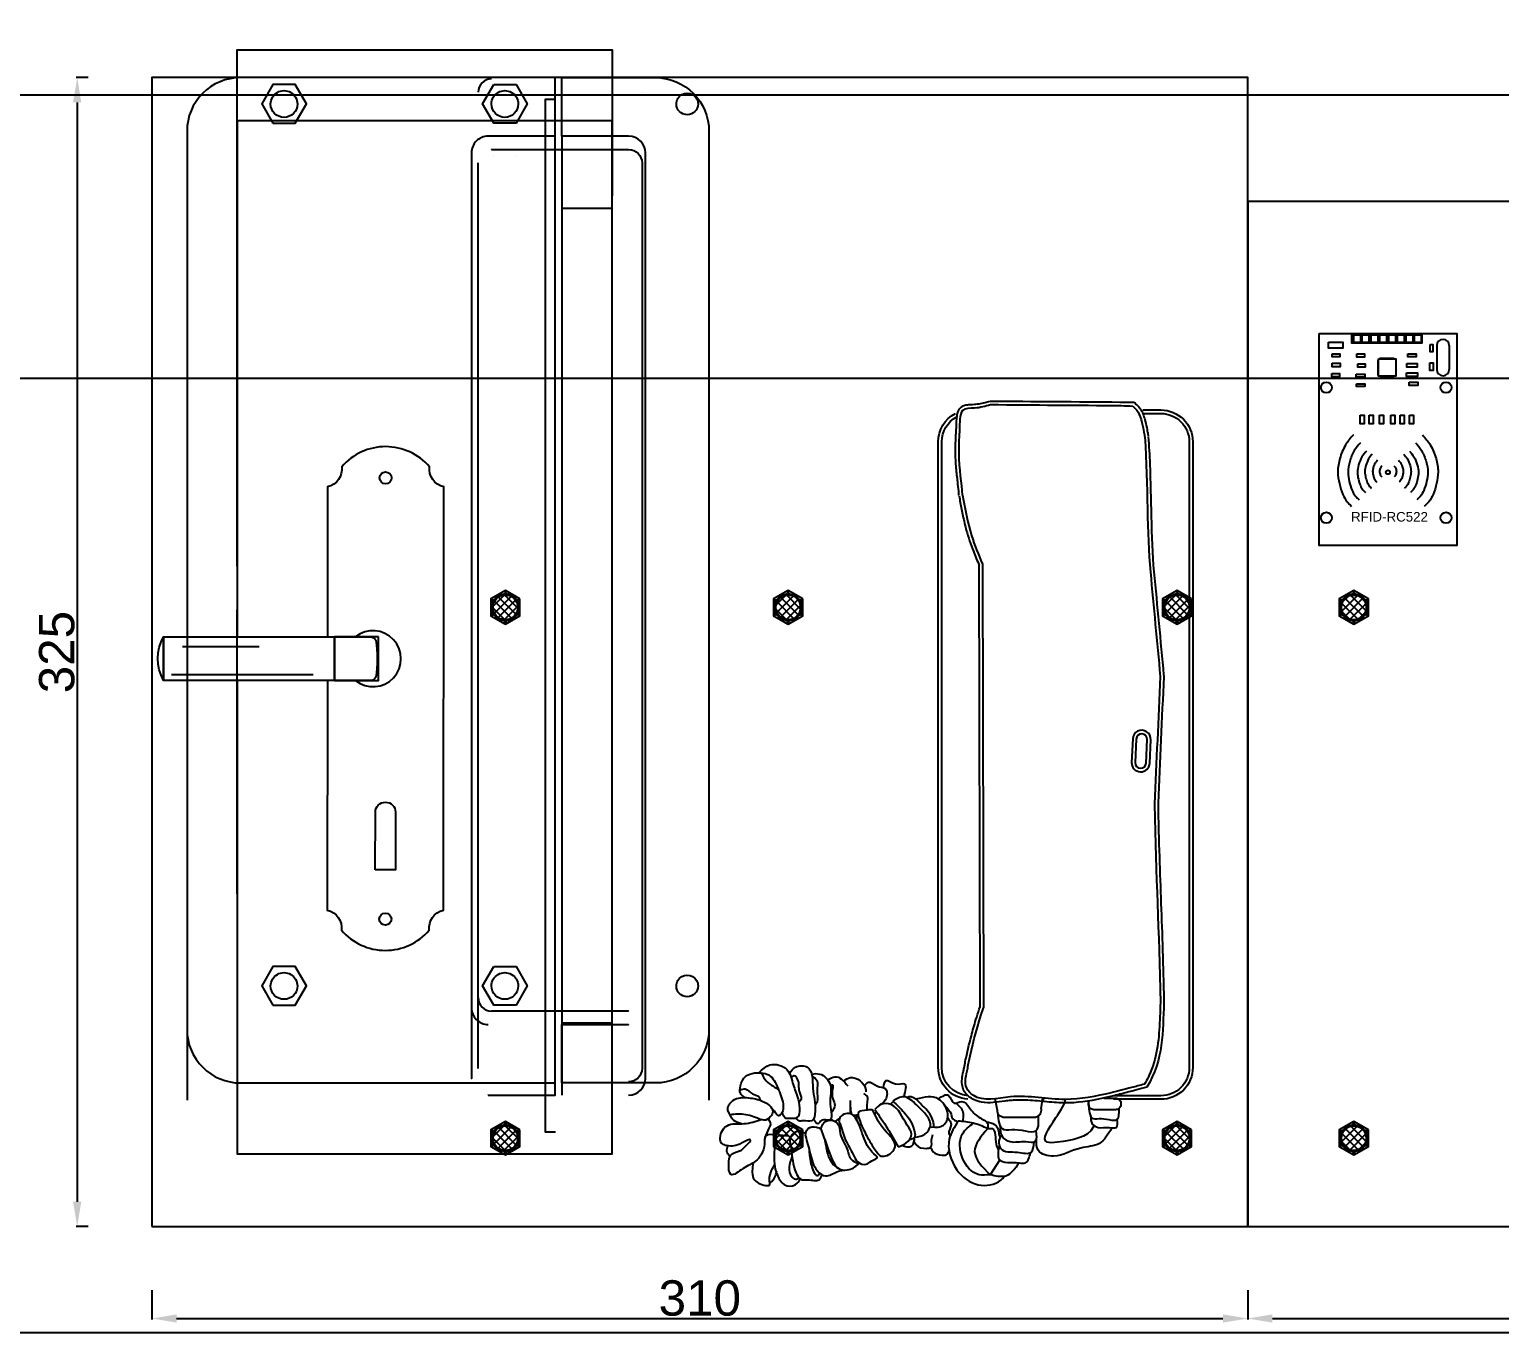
# Model space of a CAD drawing. Header units: millimetres. Extents: x 1729 to 7209, y 940 to 3564.
# Drawn here: x 2176 to 2591.9, y 2062.9 to 2431.6 of the extents above; entities that cross this region are included whole.
import ezdxf

# ---------------------------------------------------------------- set-up
doc = ezdxf.new("R2010")
doc.units = ezdxf.units.MM
for name, color, linetype in [('3', 3, 'Continuous'), ('7', 7, 'Continuous'), ('MAIN-1', 7, 'Continuous'), ('MAIN-2', 7, 'Continuous'), ('Parafuso', 5, 'Continuous')]:
    doc.layers.add(name, color=color, linetype=linetype)
doc.layers.add('Traço-fino', color=7, linetype='Continuous', transparency=0.7)
doc.styles.get("Standard").update_dxf_attribs({"font": 'arial.ttf'})
doc.dimstyles.new('ISO-25', dxfattribs={"dimtxt": 10, "dimasz": 7, "dimexe": 0.25, "dimexo": 18, "dimtad": 1, "dimtxsty": 'Standard', "dimcen": 2.5, "dimclrd": 1, "dimadec": 0, "dimazin": 0, "dimtfac": 1, "dimtmove": 0, "dimatfit": 3, "dimfxl": 0, "dimarcsym": 0})

# ---------------------------------------------------------------- blocks, each defined once
blk = doc.blocks.new('*U9')
at = {"layer": 'Parafuso'}
h = blk.add_hatch(dxfattribs=at)
h.set_pattern_fill('ANSI37', color=256, scale=0.522152)
h.set_pattern_definition([(45, (-39290.916, 24164.886), (-1.17226415, 1.17226415), []), (135, (-39290.916, 24164.886), (-1.17226415, -1.17226415), [])])
h.paths.add_polyline_path([(-3.77, 0, 1), (3.77, 0, 1)])
at = {"layer": 'Parafuso', "linetype": 'ByBlock', "ltscale": 0.002}
for p, q in [((0, 4.76), (0, 4.24)), ((-4.12, 2.38), (-3.67, 2.12)), ((4.12, 2.38), (3.67, 2.12)), ((-4.12, -2.38), (-3.67, -2.12)), ((3.67, -2.12), (4.12, -2.38)), ((4.06, -2.34), (3.67, -2.12)), ((0, -4.76), (0, -4.24))]:
    blk.add_line(p, q, dxfattribs=at)
at = {"layer": 'Parafuso'}
blk.add_lwpolyline([(4.12, 2.38), (0, 4.76), (-4.12, 2.38), (-4.12, -2.38), (0, -4.76), (4.12, -2.38)], close=True, dxfattribs=at)
at = {"layer": 'Parafuso', "linetype": 'ByBlock', "ltscale": 0.002}
blk.add_circle((0, 0), 3.77, dxfattribs=at)
for centre, start, end in [((-1.04, 4.85), 289.7455, 329.5986), ((1.04, 4.85), 210.4014, 250.2545), ((-3.68, 3.33), 270.4014, 310.2545), ((-4.72, 1.52), 349.7455, 29.5986), ((3.68, 3.33), 229.7455, 269.5986), ((4.72, 1.52), 150.4014, 190.2545), ((-4.72, -1.52), 330.4014, 10.2545), ((-3.68, -3.33), 49.7455, 89.5986), ((-1.04, -4.85), 30.4014, 70.2545), ((1.04, -4.85), 109.7455, 149.5986), ((3.68, -3.33), 90.4014, 130.2545), ((4.72, -1.52), 169.7455, 209.5986)]:
    blk.add_arc(centre, 1.21, start, end, dxfattribs=at)
blk = doc.blocks.new('RFID')
for p, q in [((3299.98, 1952.66), (3299.98, 1949.87)), ((3302.42, 1952.66), (3302.42, 1949.87)), ((3304.96, 1952.66), (3304.96, 1949.87)), ((3307.56, 1952.66), (3307.56, 1949.87)), ((3310.04, 1952.66), (3310.04, 1949.87)), ((3312.37, 1952.66), (3312.37, 1949.87)), ((3314.75, 1952.66), (3314.75, 1949.87)), ((3321.35, 1949.19), (3321.35, 1942.43)), ((3324.9, 1949.19), (3324.9, 1942.43)), ((3304.51, 1944.77), (3304.86, 1944.77)), ((3304.51, 1944.52), (3304.86, 1944.52)), ((3304.51, 1944.25), (3304.86, 1944.25)), ((3304.51, 1944), (3304.86, 1944)), ((3304.51, 1943.76), (3304.86, 1943.76)), ((3304.51, 1943.51), (3304.86, 1943.51)), ((3304.51, 1943.3), (3304.86, 1943.3)), ((3304.51, 1943.05), (3304.86, 1943.05)), ((3304.51, 1942.82), (3304.86, 1942.82)), ((3304.51, 1942.57), (3304.86, 1942.57)), ((3304.51, 1942.36), (3304.86, 1942.36)), ((3305.47, 1945.44), (3305.47, 1945.79)), ((3305.72, 1945.44), (3305.72, 1945.79)), ((3305.98, 1945.44), (3305.98, 1945.79)), ((3306.23, 1945.44), (3306.23, 1945.79)), ((3306.48, 1945.44), (3306.48, 1945.79)), ((3306.73, 1945.44), (3306.73, 1945.79)), ((3306.94, 1945.44), (3306.94, 1945.79)), ((3307.18, 1945.44), (3307.18, 1945.79)), ((3307.42, 1945.44), (3307.42, 1945.79)), ((3307.67, 1945.44), (3307.67, 1945.79)), ((3307.87, 1945.44), (3307.87, 1945.79)), ((3308.12, 1945.44), (3308.12, 1945.79)), ((3308.34, 1945.44), (3308.34, 1945.79)), ((3308.59, 1945.44), (3308.59, 1945.79)), ((3308.85, 1945.44), (3308.85, 1945.79)), ((3309.1, 1945.44), (3309.1, 1945.79)), ((3309.74, 1944.72), (3310.09, 1944.72)), ((3309.74, 1944.47), (3310.09, 1944.47)), ((3309.74, 1944.2), (3310.09, 1944.2)), ((3309.74, 1943.95), (3310.09, 1943.95)), ((3309.74, 1943.71), (3310.09, 1943.71)), ((3309.74, 1943.46), (3310.09, 1943.46)), ((3309.74, 1943.25), (3310.09, 1943.25)), ((3309.74, 1943), (3310.09, 1943)), ((3309.74, 1942.77), (3310.09, 1942.77)), ((3309.74, 1942.52), (3310.09, 1942.52)), ((3309.74, 1942.31), (3310.09, 1942.31)), ((3304.51, 1942.11), (3304.86, 1942.11)), ((3304.51, 1941.9), (3304.86, 1941.9)), ((3304.51, 1941.65), (3304.86, 1941.65)), ((3304.51, 1941.39), (3304.86, 1941.39)), ((3304.51, 1941.14), (3304.86, 1941.14)), ((3305.49, 1940.21), (3305.49, 1940.55)), ((3305.73, 1940.21), (3305.73, 1940.55)), ((3306, 1940.21), (3306, 1940.55)), ((3306.25, 1940.21), (3306.25, 1940.55)), ((3306.5, 1940.21), (3306.5, 1940.55)), ((3306.74, 1940.21), (3306.74, 1940.55)), ((3306.95, 1940.21), (3306.95, 1940.55)), ((3307.2, 1940.21), (3307.2, 1940.55)), ((3307.43, 1940.21), (3307.43, 1940.55)), ((3307.68, 1940.21), (3307.68, 1940.55)), ((3307.89, 1940.21), (3307.89, 1940.55)), ((3308.14, 1940.21), (3308.14, 1940.55)), ((3308.36, 1940.21), (3308.36, 1940.55)), ((3308.61, 1940.21), (3308.61, 1940.55)), ((3308.86, 1940.21), (3308.86, 1940.55)), ((3309.11, 1940.21), (3309.11, 1940.55)), ((3309.74, 1942.06), (3310.09, 1942.06)), ((3309.74, 1941.84), (3310.09, 1941.84)), ((3309.74, 1941.59), (3310.09, 1941.59)), ((3309.74, 1941.34), (3310.09, 1941.34)), ((3309.74, 1941.09), (3310.09, 1941.09))]:
    blk.add_line(p, q)
for points in [[(3288.06, 1952.66), (3327.06, 1952.66), (3327.06, 1892.66), (3288.06, 1892.66)], [(3297.32, 1952.66), (3317.15, 1952.66), (3317.15, 1949.87), (3297.32, 1949.87)], [(3297.86, 1952.27), (3299.76, 1952.27), (3299.76, 1950.06), (3297.86, 1950.06)], [(3300.2, 1952.27), (3302.1, 1952.27), (3302.1, 1950.06), (3300.2, 1950.06)], [(3302.76, 1952.27), (3304.66, 1952.27), (3304.66, 1950.06), (3302.76, 1950.06)], [(3305.26, 1952.27), (3307.16, 1952.27), (3307.16, 1950.06), (3305.26, 1950.06)], [(3307.78, 1952.27), (3309.68, 1952.27), (3309.68, 1950.06), (3307.78, 1950.06)], [(3310.23, 1952.27), (3312.13, 1952.27), (3312.13, 1950.06), (3310.23, 1950.06)], [(3312.66, 1952.27), (3314.56, 1952.27), (3314.56, 1950.06), (3312.66, 1950.06)], [(3315.05, 1952.27), (3316.95, 1952.27), (3316.95, 1950.06), (3315.05, 1950.06)], [(3290.75, 1950.19), (3294.78, 1950.19), (3294.78, 1948.51), (3290.75, 1948.51)], [(3291.77, 1946.89), (3293.9, 1946.89), (3293.9, 1946.01), (3291.77, 1946.01)], [(3298.72, 1946.89), (3300.92, 1946.89), (3300.92, 1945.94), (3298.72, 1945.94)], [(3313.13, 1946.82), (3315.56, 1946.82), (3315.56, 1946.01), (3313.13, 1946.01)], [(3319.49, 1949.49), (3320.19, 1949.49), (3320.19, 1947.44), (3319.49, 1947.44)], [(3291.77, 1944.18), (3294.04, 1944.18), (3294.04, 1943.2), (3291.77, 1943.2)], [(3298.99, 1944.08), (3301.09, 1944.08), (3301.09, 1943.06), (3298.99, 1943.06)], [(3304.86, 1945.44), (3309.74, 1945.44), (3309.74, 1940.55), (3304.86, 1940.55)], [(3312.88, 1944.12), (3315.78, 1944.12), (3315.78, 1943.09), (3312.88, 1943.09)], [(3319.42, 1944.35), (3320.34, 1944.35), (3320.34, 1942.14), (3319.42, 1942.14)], [(3291.66, 1941.3), (3293.87, 1941.3), (3293.87, 1940.39), (3291.66, 1940.39)], [(3298.51, 1941.1), (3301.02, 1941.1), (3301.02, 1940.29), (3298.51, 1940.29)], [(3298.68, 1938.42), (3300.95, 1938.42), (3300.95, 1937.61), (3298.68, 1937.61)], [(3312.77, 1941.45), (3315.88, 1941.45), (3315.88, 1940.47), (3312.77, 1940.47)], [(3313.54, 1938.81), (3315.99, 1938.81), (3315.99, 1937.89), (3313.54, 1937.89)], [(3299.69, 1929.51), (3300.83, 1929.51), (3300.83, 1927.06), (3299.69, 1927.06)], [(3302.25, 1929.51), (3303.39, 1929.51), (3303.39, 1927.06), (3302.25, 1927.06)], [(3305.11, 1929.51), (3306.25, 1929.51), (3306.25, 1927.06), (3305.11, 1927.06)], [(3308.33, 1929.51), (3309.47, 1929.51), (3309.47, 1927.06), (3308.33, 1927.06)], [(3311.02, 1929.51), (3312.16, 1929.51), (3312.16, 1927.06), (3311.02, 1927.06)], [(3313.67, 1929.51), (3314.81, 1929.51), (3314.81, 1927.06), (3313.67, 1927.06)]]:
    blk.add_lwpolyline(points, close=True)
for centre, radius in [((3290.12, 1937.34), 1.55), ((3323.97, 1937.34), 1.55), ((3307.54, 1913.37), 0.575), ((3290.12, 1900.48), 1.55), ((3323.97, 1900.48), 1.55)]:
    blk.add_circle(centre, radius)
for centre, start, end in [((3323.12, 1949.19), 0, 180), ((3323.12, 1942.43), 180, 0)]:
    blk.add_arc(centre, 1.77, start, end)
for points in [[(3297.75, 1923.94), (3295.56, 1921.13), (3293.94, 1917.24), (3293.35, 1913.46), (3293.79, 1910.21), (3294.79, 1907.06), (3295.98, 1905.01), (3297.27, 1903.72)], [(3299.77, 1921.72), (3298.02, 1919.48), (3296.73, 1916.37), (3296.26, 1913.35), (3296.61, 1910.75), (3297.41, 1908.24), (3298.36, 1906.6), (3299.39, 1905.57)], [(3315.3, 1921.72), (3317.05, 1919.48), (3318.34, 1916.37), (3318.82, 1913.35), (3318.47, 1910.75), (3317.67, 1908.24), (3316.71, 1906.6), (3315.69, 1905.57)], [(3317.32, 1923.94), (3319.52, 1921.13), (3321.13, 1917.24), (3321.72, 1913.46), (3321.29, 1910.21), (3320.29, 1907.06), (3319.09, 1905.01), (3317.81, 1903.72)], [(3301.45, 1919.33), (3300.18, 1917.71), (3299.25, 1915.46), (3298.91, 1913.28), (3299.16, 1911.4), (3299.74, 1909.58), (3300.43, 1908.4), (3301.17, 1907.66)], [(3303.1, 1918.48), (3302.06, 1917.14), (3301.29, 1915.29), (3301.01, 1913.48), (3301.22, 1911.94), (3301.69, 1910.44), (3302.26, 1909.46), (3302.87, 1908.85)], [(3311.97, 1918.48), (3313.02, 1917.14), (3313.79, 1915.29), (3314.07, 1913.48), (3313.86, 1911.94), (3313.38, 1910.44), (3312.82, 1909.46), (3312.2, 1908.85)], [(3313.63, 1919.33), (3314.9, 1917.71), (3315.83, 1915.46), (3316.17, 1913.28), (3315.92, 1911.4), (3315.34, 1909.58), (3314.65, 1908.4), (3313.91, 1907.66)], [(3304.54, 1916.74), (3303.88, 1915.89), (3303.39, 1914.71), (3303.21, 1913.56), (3303.34, 1912.57), (3303.65, 1911.62), (3304.01, 1910.99), (3304.4, 1910.6)], [(3305.84, 1915.2), (3305.5, 1914.76), (3305.25, 1914.16), (3305.16, 1913.57), (3305.23, 1913.07), (3305.38, 1912.58), (3305.57, 1912.26), (3305.77, 1912.06)], [(3309.23, 1915.2), (3309.57, 1914.76), (3309.83, 1914.16), (3309.92, 1913.57), (3309.85, 1913.07), (3309.69, 1912.58), (3309.51, 1912.26), (3309.31, 1912.06)], [(3310.53, 1916.74), (3311.2, 1915.89), (3311.69, 1914.71), (3311.87, 1913.56), (3311.73, 1912.57), (3311.43, 1911.62), (3311.07, 1910.99), (3310.68, 1910.6)]]:
    blk.add_spline(points, degree=3)
at = {"insert": (3297.1, 1902.11), "char_height": 2.693, "attachment_point": 1}
blk.add_mtext_dynamic_manual_height_columns('RFID-RC522', width=25.1742, gutter_width=243.96, heights=[0], dxfattribs=at)
blk = doc.blocks.new('telefone_interfone')
for p, q in [((3217.67, 2584.9), (3217.96, 2459.49)), ((3218.67, 2584.9), (3218.96, 2459.32)), ((3222.89, 2430.33), (3222.27, 2433.62)), ((3235.28, 2430.82), (3235.8, 2433.86))]:
    blk.add_line(p, q)
for points in [[(3214.54, 2433.49, -0.393874), (3206.17, 2442.47), (3206.17, 2619.47, -0.279459), (3211.01, 2627.45, -0.279459)], [(3214.61, 2434.49, -0.393874), (3207.17, 2442.47), (3207.17, 2619.47, -0.279459), (3211.47, 2626.56, -0.279459)], [(3264.04, 2628.47), (3269.17, 2628.47, -0.414214), (3278.17, 2619.47), (3278.17, 2442.47, -0.414214), (3269.17, 2433.47), (3255.77, 2433.47)], [(3264.04, 2627.47), (3269.17, 2627.47, -0.414214), (3277.17, 2619.47), (3277.17, 2442.47, -0.414214), (3269.17, 2434.47), (3255.77, 2434.47)], [(3253.06, 2433.84), (3256.35, 2433.84, -0.414214), (3257.83, 2432.36), (3257.83, 2432, -0.414214), (3256.35, 2430.53), (3250.17, 2430.53, -0.414214), (3248.7, 2432), (3248.7, 2432.36, -0.117715), (3248.86, 2433.03, -0.117715)], [(3235.28, 2430.82), (3235.28, 2430.33, -0.414214), (3233.28, 2428.33), (3224.89, 2428.33, -0.414214), (3222.89, 2430.33)]]:
    blk.add_lwpolyline(points, format="xyb")
for points in [[(3261.18, 2535.42), (3260.88, 2528.79, 1), (3266, 2528.56), (3266.3, 2535.19, 1)], [(3262.18, 2535.37), (3261.88, 2528.75, 1), (3265, 2528.61), (3265.3, 2535.23, 1)]]:
    blk.add_lwpolyline(points, format="xyb", close=True)
blk.add_lwpolyline([(3223.58, 2416.32), (3220.82, 2412.15)])
for points, knots in [([(3211.28, 2623), (3211.29, 2623.3), (3211.3, 2623.6), (3211.32, 2624.53), (3211.35, 2625.17), (3211.43, 2626.2), (3211.47, 2626.55), (3211.58, 2627.29), (3211.66, 2627.67), (3211.9, 2628.31), (3212.03, 2628.58), (3212.31, 2628.96), (3212.42, 2629.09), (3212.67, 2629.31), (3212.8, 2629.41), (3213.27, 2629.69), (3213.62, 2629.81), (3214.3, 2629.96), (3214.63, 2630), (3215.29, 2630.05), (3215.61, 2630.06), (3216.24, 2630.08), (3216.55, 2630.1), (3217.15, 2630.16), (3217.44, 2630.2), (3218.3, 2630.34), (3218.85, 2630.47), (3219.82, 2630.73), (3220.23, 2630.84), (3220.93, 2631)], [90.675449, 90.675449, 90.675449, 90.675449, 91.615097, 91.615097, 93.494393, 93.494393, 94.403592, 94.403592, 95.312792, 95.312792, 95.968409, 95.968409, 96.306973, 96.306973, 96.645537, 96.645537, 97.472442, 97.472442, 98.299348, 98.299348, 99.126253, 99.126253, 100.041158, 100.041158, 100.956063, 100.956063, 102.785873, 102.785873, 104.142442, 104.142442, 104.142442, 104.142442]), ([(3212.28, 2622.97), (3212.3, 2623.9), (3212.35, 2625.68), (3212.78, 2629.17), (3217.08, 2628.9), (3219.51, 2629.6), (3220.92, 2630)], [90.675449, 90.675449, 90.675449, 90.675449, 93.575854, 96.233465, 99.562209, 104.142442, 104.142442, 104.142442, 104.142442]), ([(3220.93, 2631), (3233.13, 2630.91), (3245.33, 2630.82), (3257.64, 2630.73), (3257.75, 2630.73), (3261.5, 2630.7)], [104.1424416, 104.1424416, 104.1424416, 104.1424416, 105.1324416, 105.1324416, 105.1415607, 105.1415607, 105.1415607, 105.1415607]), ([(3261.23, 2629.57), (3261.76, 2629.1), (3263.41, 2627.61), (3264.59, 2620.84), (3264.59, 2620.84), (3264.59, 2620.84)], [106.142442, 106.142442, 106.142442, 106.142442, 108.19856, 112.572666, 116.813721, 116.813721, 116.813721, 116.813721]), ([(3261.5, 2630.7), (3262.05, 2630.18), (3262.21, 2630.04), (3262.61, 2629.66), (3262.86, 2629.4), (3263.25, 2628.91), (3263.4, 2628.69), (3263.82, 2628), (3264.04, 2627.5), (3264.42, 2626.44), (3264.59, 2625.89), (3264.95, 2624.47), (3265.12, 2623.61), (3265.29, 2622.65), (3265.34, 2622.41), (3265.41, 2621.99), (3265.44, 2621.82), (3265.51, 2621.4), (3265.54, 2621.24), (3265.58, 2621.02), (3265.58, 2621.02), (3265.58, 2621.02)], [106.142442, 106.142442, 106.142442, 106.142442, 106.730833, 106.730833, 107.584718, 107.584718, 108.147421, 108.147421, 109.214807, 109.214807, 110.282193, 110.282193, 112.018343, 112.018343, 112.739128, 112.739128, 113.459914, 113.459914, 114.901486, 114.901486, 116.813721, 116.813721, 116.813721, 116.813721]), ([(3212.05, 2604.29), (3212.03, 2604.7), (3212, 2605.12), (3211.88, 2606.39), (3211.78, 2607.25), (3211.54, 2609.35), (3211.4, 2610.63), (3211.21, 2612.77), (3211.16, 2613.56), (3211.09, 2615.08), (3211.07, 2615.81), (3211.05, 2618.21), (3211.11, 2620), (3211.21, 2622.06), (3211.25, 2622.59), (3211.28, 2623.05)], [75.184518, 75.184518, 75.184518, 75.184518, 76.463828, 76.463828, 79.022448, 79.022448, 82.434653, 82.434653, 84.312575, 84.312575, 85.877822, 85.877822, 89.322434, 89.322434, 90.675449, 90.675449, 90.675449, 90.675449]), ([(3213.05, 2604.35), (3212.83, 2607.89), (3211.78, 2613.13), (3212.16, 2621.36), (3212.28, 2622.97)], [75.184518, 75.184518, 75.184518, 75.184518, 85.836897, 90.675449, 90.675449, 90.675449, 90.675449]), ([(3265.59, 2620.92), (3265.78, 2618.27), (3265.92, 2615.68), (3266.23, 2608.03), (3266.3, 2603.12), (3266.53, 2592.87), (3266.69, 2587.61), (3267.18, 2582.71)], [116.813721, 116.813721, 116.813721, 116.813721, 116.999973, 116.999973, 117.372478, 117.372478, 117.813721, 117.813721, 117.813721, 117.813721]), ([(3212.07, 2604.17), (3212.18, 2603.55), (3212.29, 2602.92), (3212.64, 2601.04), (3212.88, 2599.78), (3213.43, 2597.16), (3213.75, 2595.8), (3214.39, 2593.44), (3214.7, 2592.43), (3215.37, 2590.45), (3215.74, 2589.48), (3216.64, 2587.16), (3217.19, 2585.84), (3217.74, 2584.52)], [0, 0, 0, 0, 1.902203, 1.902203, 5.706609, 5.706609, 9.847579, 9.847579, 12.932106, 12.932106, 16.016633, 16.016633, 20.295714, 20.295714, 20.295714, 20.295714]), ([(3267.18, 2582.7), (3268.1, 2572.96), (3269.02, 2563.23), (3269.95, 2553.39), (3269.96, 2553.29), (3269.97, 2553.19)], [117.813721, 117.813721, 117.813721, 117.813721, 118.803721, 118.803721, 118.813721, 118.813721, 118.813721, 118.813721]), ([(3269.97, 2553.06), (3269.43, 2541.12), (3268.89, 2529.19), (3268.35, 2517.14), (3268.34, 2517.02), (3268.34, 2516.9)], [118.813721, 118.813721, 118.813721, 118.813721, 119.803721, 119.803721, 119.813721, 119.813721, 119.813721, 119.813721]), ([(3268.34, 2516.97), (3268.39, 2514.29), (3268.45, 2511.74), (3268.65, 2504.36), (3268.8, 2499.83), (3269.26, 2486.6), (3269.59, 2478.28), (3269.91, 2465.98), (3269.97, 2463.44), (3270.03, 2460.77)], [119.813721, 119.813721, 119.813721, 119.813721, 119.938799, 119.938799, 120.188955, 120.188955, 120.689266, 120.689266, 120.813721, 120.813721, 120.813721, 120.813721]), ([(3213.82, 2444.34), (3214.37, 2446.69), (3214.93, 2449.04), (3215.94, 2452.94), (3216.37, 2454.47), (3217.13, 2457), (3217.44, 2457.98), (3217.84, 2459.14), (3217.9, 2459.32), (3217.96, 2459.49)], [0, 0, 0, 0, 7.273829, 7.273829, 12.00819, 12.00819, 15.038195, 15.038195, 15.574619, 15.574619, 15.574619, 15.574619]), ([(3214.79, 2444.11), (3215.82, 2448.47), (3217.02, 2453.55), (3218.71, 2458.61), (3218.96, 2459.32)], [0, 0, 0, 0, 13.505376, 15.743922, 15.743922, 15.743922, 15.743922]), ([(3269.03, 2460.82), (3268.96, 2459.51), (3268.92, 2458.21), (3268.77, 2454.35), (3268.65, 2451.82), (3268, 2446.83), (3267.47, 2444.38), (3266.01, 2440.54), (3265.34, 2439.14), (3264.49, 2437.74)], [120.813721, 120.813721, 120.813721, 120.813721, 120.9721126, 120.9721126, 121.2888956, 121.2888956, 121.6056787, 121.6056787, 121.7899366, 121.7899366, 121.7899366, 121.7899366]), ([(3265.14, 2436.87), (3264.66, 2436.75), (3264.18, 2436.62), (3263.7, 2436.5), (3262.83, 2436.27), (3261.95, 2436.04), (3261.07, 2435.81), (3261.07, 2435.81), (3261.07, 2435.81), (3261.07, 2435.81), (3260.39, 2435.64), (3259.71, 2435.46), (3257.65, 2434.93), (3256.27, 2434.58), (3251.49, 2433.45), (3247.99, 2432.75), (3243.57, 2432.46), (3242.64, 2432.44), (3240.78, 2432.46), (3239.87, 2432.51), (3237.13, 2432.71), (3235.34, 2432.92), (3231.74, 2433.22), (3229.94, 2433.33), (3227.61, 2433.23), (3227.1, 2433.2), (3226.07, 2433.1), (3225.54, 2433.03), (3223.95, 2432.82), (3222.85, 2432.66), (3220.65, 2432.48), (3219.55, 2432.47), (3217.72, 2432.78), (3216.99, 2433), (3215.79, 2433.58), (3215.3, 2433.9), (3214.39, 2434.67), (3213.98, 2435.11), (3213.49, 2435.86), (3213.35, 2436.12), (3213.14, 2436.65), (3213.06, 2436.92), (3212.85, 2437.88), (3212.85, 2438.58), (3212.98, 2439.93), (3213.12, 2440.59), (3213.34, 2441.63), (3213.43, 2442.02), (3213.63, 2443.02), (3213.73, 2443.63), (3213.8, 2444.23)], [-3.210122, -3.210122, -3.210122, -3.210122, -1.723448, -1.723448, -1.723448, 0.998902, 0.998902, 0.998902, 1, 1, 1, 3.121787, 3.121787, 7.365362, 7.365362, 17.679483, 17.679483, 20.423358, 20.423358, 23.167233, 23.167233, 28.654983, 28.654983, 34.142733, 34.142733, 35.664524, 35.664524, 37.186316, 37.186316, 40.229898, 40.229898, 43.273481, 43.273481, 45.320467, 45.320467, 46.803219, 46.803219, 48.28597, 48.28597, 48.978287, 48.978287, 49.670604, 49.670604, 51.472317, 51.472317, 53.27403, 53.27403, 54.403004, 54.403004, 56.250869, 56.250869, 56.250869, 56.250869]), ([(3264.49, 2437.74), (3263.27, 2437.42), (3262.05, 2437.1), (3260.82, 2436.78), (3258.91, 2436.29), (3252.81, 2434.7), (3241.21, 2432.42), (3228.65, 2435.49), (3218, 2432.39), (3213.15, 2437.3), (3214.31, 2440.94), (3214.72, 2443.51), (3214.79, 2444.11)], [-2.805639, -2.805639, -2.805639, -2.805639, 1, 1, 1, 6.938787, 19.965389, 35.599937, 46.117715, 48.797034, 54.476782, 56.250869, 56.250869, 56.250869, 56.250869]), ([(3175.76, 2437.15), (3175.9, 2437.31), (3176.75, 2438.26), (3175.32, 2433.31), (3177.72, 2432.26), (3176.11, 2429.92), (3175.9, 2429.54)], [0, 0, 0, 0, 0.535185, 3.292557, 7.315554, 8.306087, 8.306087, 8.306087, 8.306087]), ([(3250.23, 2426.01), (3250.17, 2425.88), (3248.59, 2422.63), (3243.09, 2421.67), (3234.65, 2420.79), (3238.34, 2426.95), (3242.29, 2432.43), (3242.14, 2433.44)], [2.980267, 2.980267, 2.980267, 2.980267, 3.439643, 14.445948, 17.380638, 24.821099, 29.335611, 29.335611, 29.335611, 29.335611]), ([(3236.16, 2433.83), (3236.12, 2433.77), (3235.96, 2433.57), (3235.8, 2433.32), (3235.69, 2433.23)], [4.5327952, 4.5327952, 4.5327952, 4.5327952, 4.6921366, 5.1212299, 5.1212299, 5.1212299, 5.1212299]), ([(3222.95, 2429.84), (3223.1, 2427.53), (3223.55, 2424.19), (3228.89, 2425.6), (3234.4, 2422.97), (3234.58, 2427.06), (3234.57, 2428.3), (3234.57, 2428.8)], [0.74757, 0.74757, 0.74757, 0.74757, 6.126143, 9.268952, 15.608758, 17.940888, 19.475153, 19.475153, 19.475153, 19.475153]), ([(3153.12, 2421.67), (3153.11, 2421.72), (3153.02, 2422.55), (3149.53, 2420.21), (3147.45, 2420.04), (3144.08, 2420.97), (3144.52, 2424.38), (3147.09, 2426.86), (3151.44, 2426.2), (3154.53, 2427.24), (3156.12, 2427.77)], [33.62377, 33.62377, 33.62377, 33.62377, 33.795502, 36.312499, 40.737504, 42.03375, 45.865192, 47.762772, 52.562877, 57.601552, 57.601552, 57.601552, 57.601552]), ([(3255.32, 2425.43), (3254.04, 2423.39), (3252.28, 2420.22), (3244.74, 2419.97), (3240.42, 2416.54), (3233.98, 2418.17), (3233.94, 2420.96), (3233.93, 2422.07)], [4.52028, 4.52028, 4.52028, 4.52028, 8.9567, 13.59648, 21.466619, 26.110678, 29.175088, 29.175088, 29.175088, 29.175088]), ([(3159.9, 2420.48), (3160.21, 2421.57), (3160.79, 2423.64), (3156.78, 2423.67), (3157.35, 2419.5), (3155, 2415.7), (3151.23, 2414.39), (3147.01, 2410.73), (3146.82, 2415.16), (3147.04, 2418.07), (3149.08, 2418.61), (3150.33, 2419.02), (3150.5, 2419.08)], [0, 0, 0, 0, 2.715609, 5.10486, 7.592559, 13.017655, 17.109314, 20.921234, 24.137393, 26.432857, 29.359222, 29.841249, 29.841249, 29.841249, 29.841249]), ([(3163.85, 2423.01), (3162.7, 2423.23), (3160.08, 2423.73), (3159.73, 2418.1), (3159.67, 2414.92), (3160.29, 2412.98)], [0, 0, 0, 0, 2.979851, 6.787751, 13.106117, 13.106117, 13.106117, 13.106117]), ([(3153.84, 2415.52), (3153.58, 2413.99), (3153.08, 2411.15), (3155.81, 2409.26), (3158.88, 2408.87), (3157.88, 2411.32), (3159.59, 2414.67), (3159.87, 2414.92)], [0, 0, 0, 0, 4.219265, 7.824493, 9.435476, 11.011627, 14.40723, 14.40723, 14.40723, 14.40723]), ([(3160.47, 2412.47), (3160.59, 2412.15), (3161.21, 2410.74), (3162.94, 2408.36), (3166.14, 2409.24), (3166.88, 2410.54), (3167.13, 2410.97)], [13.657997, 13.657997, 13.657997, 13.657997, 14.683549, 18.253813, 21.209067, 22.691844, 22.691844, 22.691844, 22.691844])]:
    blk.add_open_spline(points, degree=3, knots=knots)
for points in [[(3220.92, 2630), (3233.24, 2629.91), (3245.56, 2629.82), (3257.89, 2629.72)], [(3257.89, 2629.72), (3259, 2629.67), (3260.12, 2629.62), (3261.23, 2629.57)], [(3264.59, 2620.84), (3265.62, 2606.73), (3265.07, 2593.83), (3266.19, 2582.61)], [(3266.19, 2582.61), (3267.12, 2572.77), (3268.05, 2562.94), (3268.98, 2553.1)], [(3268.98, 2553.1), (3268.43, 2541.05), (3267.88, 2529), (3267.34, 2516.95)], [(3267.34, 2516.95), (3267.78, 2495.5), (3268.59, 2482.19), (3269.03, 2460.75)], [(3270.03, 2460.77), (3269.61, 2452.65), (3270, 2444.69), (3265.14, 2436.87)], [(3175.94, 2428.81), (3175.95, 2428.81), (3175.95, 2428.81), (3175.96, 2428.81)]]:
    blk.add_open_spline(points, degree=3)
for points in [[(3213.05, 2604.35), (3215.59, 2592.96), (3218.67, 2584.9)], [(3155.46, 2441.01), (3158.56, 2443.19), (3163.34, 2441.93), (3165.12, 2437.62), (3166.55, 2433.49), (3165.78, 2428.06), (3164.43, 2428.06), (3163.12, 2428.06), (3162.05, 2429.87)], [(3164.07, 2440.86), (3165.77, 2442.56), (3169.17, 2442.56), (3170.7, 2436.64), (3171.38, 2430.09), (3170.38, 2427.37), (3167.92, 2427.37), (3166.75, 2427.37), (3165.99, 2428.12)], [(3151.46, 2433.97), (3150.23, 2435.2), (3150.23, 2437.27), (3151.66, 2439.95), (3154.25, 2440.94), (3158.66, 2440.06), (3160.99, 2436.14), (3162.34, 2431.65), (3161.99, 2429.76), (3161.08, 2428.84), (3159.82, 2430.1), (3159.23, 2430.69)], [(3156.15, 2440.97), (3157.53, 2438.66), (3159.53, 2437.16), (3160.97, 2436.2)], [(3164.6, 2439.44), (3165.33, 2440.17), (3166.31, 2439.19), (3166.82, 2435.76), (3167.35, 2433.61), (3166.75, 2432.53)], [(3170.37, 2440.63), (3172.66, 2440.63), (3175.61, 2437.68), (3175.61, 2432.12), (3175.28, 2427.55), (3173.2, 2427.55), (3172.2, 2426.55), (3170.88, 2427.87)], [(3170.47, 2440.1), (3171.9, 2438.68), (3171.9, 2435.99), (3171.9, 2432.8), (3171.35, 2431.92)], [(3174.89, 2439), (3176.95, 2439.88), (3180.59, 2437.3)], [(3179.37, 2438.64), (3181.25, 2439.62), (3185.68, 2436.13), (3185.68, 2435.58)], [(3185.33, 2437.26), (3186.43, 2438.36), (3188.81, 2437.25), (3191.25, 2436.42), (3191.25, 2433.33), (3189.53, 2431.79)], [(3190.71, 2436.74), (3191.38, 2438.82), (3194.06, 2437.85), (3196.63, 2437.85), (3196.4, 2434.22)], [(3147.24, 2429.21), (3146.66, 2430.44), (3148.07, 2433.14), (3152.48, 2433.9), (3156.55, 2432.87), (3159.35, 2430.06), (3158.72, 2428.59), (3156.86, 2427.56), (3156.12, 2427.77)], [(3150.06, 2436.09), (3151.6, 2436.4), (3153.61, 2435.02), (3155.4, 2434.21), (3155.77, 2433.19)], [(3181.31, 2429.37), (3181.31, 2431.33), (3181.31, 2433.11)], [(3186.13, 2430.38), (3186.13, 2432.6), (3186.13, 2434.16), (3185.14, 2435.15)], [(3199.5, 2422.79), (3202.41, 2423.62), (3203.98, 2426.48), (3202.28, 2429.61), (3199.98, 2431.92), (3196.32, 2434.22), (3193.32, 2432.97)], [(3199.87, 2433.55), (3197.39, 2433.95), (3197.38, 2433.94)], [(3204.71, 2425.66), (3206.62, 2425.66), (3208.74, 2427.77), (3207.83, 2431.98), (3206.27, 2433.55), (3199.87, 2433.55)], [(3200.56, 2432.86), (3199.87, 2433.55)], [(3206.2, 2433.59), (3209.1, 2434.6), (3210.65, 2432.42), (3212.84, 2432.81), (3215.02, 2431.08), (3217.69, 2428.41), (3220.17, 2426.45), (3220.18, 2425.18)], [(3147.24, 2429.21), (3151.75, 2429.21), (3156.12, 2427.77)], [(3150.55, 2426.57), (3148.34, 2427.49), (3147.24, 2429.21)], [(3178.03, 2427.28), (3178.52, 2428.54), (3181.69, 2429.23), (3182.81, 2428.11), (3185.2, 2422.39), (3188.53, 2417.55), (3188.9, 2417.18), (3187.4, 2416.09), (3185.82, 2415.09), (3183.41, 2415.79), (3182.12, 2417.84), (3179.87, 2422.15), (3178.29, 2426.69), (3178.03, 2427.28)], [(3181.31, 2431.24), (3182.01, 2429.02), (3182.85, 2429.02)], [(3182.85, 2429.02), (3183.48, 2429.08)], [(3183.51, 2428.9), (3183.13, 2428.56), (3183.33, 2427.22)], [(3187.9, 2429.89), (3190.98, 2424.8), (3193.95, 2420.03), (3192.95, 2418.4), (3189.67, 2417.6), (3189.12, 2418.14), (3186.18, 2422.68), (3184.04, 2427.2), (3183.63, 2429.83), (3186.06, 2430.37), (3187.64, 2430.37), (3187.9, 2429.89)], [(3194.79, 2420.05), (3197.04, 2421.07), (3198.65, 2423.62), (3197.4, 2426.12), (3192.83, 2431.98), (3189.88, 2431.98), (3188.22, 2430.61)], [(3188.22, 2430.61), (3191.79, 2425.26), (3194.79, 2420.05)], [(3188.68, 2429.94), (3188.33, 2429.59), (3188.25, 2429.17)], [(3192.62, 2432.06), (3193.4, 2432.9)], [(3193.32, 2432.97), (3196.55, 2429.75), (3199.46, 2424.29), (3199.46, 2422.72), (3198, 2421.99)], [(3203.87, 2425.65), (3204.7, 2425.65), (3204.7, 2427.33), (3201.74, 2431.67), (3200.56, 2432.86)], [(3208.02, 2431.69), (3209.8, 2429.29), (3210.8, 2427.54), (3211.61, 2427.03), (3211.43, 2426.99)], [(3211.18, 2432.39), (3213.17, 2429.93), (3213.17, 2427.78), (3213.12, 2427.19)], [(3248.7, 2432.36), (3250.04, 2428.05), (3252.35, 2428.05), (3257.03, 2428.05), (3257.31, 2429.74), (3257.31, 2430.88)], [(3157.18, 2422.72), (3158.37, 2425.32), (3158.37, 2427.56), (3158.07, 2427.97), (3158.27, 2427.94)], [(3168.6, 2423.15), (3169.34, 2425.18), (3171.72, 2425.62), (3172.99, 2425.11)], [(3172.99, 2425.11), (3173.8, 2426.79), (3176.26, 2427.54), (3177.67, 2426.67), (3178.46, 2423.84), (3180.62, 2418.78), (3182.36, 2415.86), (3183.53, 2415.69), (3183.53, 2415.84)], [(3172.99, 2425.11), (3175.39, 2418.35), (3178.62, 2413.61), (3180.96, 2413.61), (3183.93, 2415.43)], [(3175.78, 2427.91), (3176.93, 2427.3), (3178.29, 2428.15)], [(3178.39, 2426.44), (3178.23, 2425.16)], [(3211.79, 2427.3), (3209.3, 2422.22), (3211.45, 2413.54), (3217.49, 2409.33), (3223.86, 2410.6), (3224.93, 2411.68)], [(3208.84, 2428.14), (3209.8, 2426.32), (3209.18, 2423.74), (3209.53, 2423.04)], [(3220.18, 2425.18), (3216.08, 2426.72), (3211.79, 2427.3)], [(3220.82, 2412.15), (3217.72, 2412.15), (3213.04, 2416.83), (3213.04, 2423.68), (3216.08, 2426.72)], [(3220.18, 2425.18), (3216.47, 2418.7), (3220.82, 2412.15)], [(3219.78, 2427.09), (3222.12, 2426.37), (3223.3, 2424.06), (3223.72, 2422.88), (3223.82, 2422.86)], [(3220.18, 2425.18), (3221.38, 2425.18), (3222.52, 2420.76), (3223.19, 2419.02)], [(3223.68, 2425.95), (3224.32, 2422.83), (3226.52, 2421.52), (3230.95, 2421.52), (3233.56, 2421.52), (3233.88, 2424.62)], [(3249.28, 2428.78), (3249.75, 2426.47), (3251.38, 2425.51), (3254.64, 2425.51), (3256.56, 2425.51), (3256.8, 2427.79)], [(3150.5, 2419.08), (3152.55, 2421.13), (3153.12, 2421.67)], [(3168.69, 2423.67), (3167.14, 2424.39), (3164.45, 2422.97), (3164.45, 2420.22), (3165.6, 2413.56), (3167.68, 2410.72), (3169.25, 2410.72), (3172.45, 2410.72), (3173.28, 2412.15)], [(3168.6, 2423.15), (3169.94, 2418.08), (3172, 2413.24), (3174.31, 2411.8), (3177.5, 2412.95), (3179.19, 2413.48)], [(3173.98, 2422.32), (3174.78, 2418.4), (3176.15, 2415.4), (3178.04, 2413.89)], [(3193.89, 2421.03), (3194.19, 2420.72), (3194.37, 2420.82)], [(3196.01, 2420.49), (3197.28, 2420.01), (3198.67, 2420.29), (3199.5, 2422.79)], [(3199.34, 2421.44), (3199.92, 2420.56), (3202.82, 2419.59), (3204.05, 2419.95), (3204.3, 2422.04), (3204.66, 2423.52)], [(3223.98, 2423.45), (3223.32, 2421.11), (3223.89, 2419.54), (3228.56, 2418.51), (3232.45, 2418.51), (3233.31, 2421.41)], [(3147.18, 2417.29), (3146.39, 2418.84), (3146.65, 2420.32)], [(3164.83, 2417.35), (3164.83, 2411.49), (3166.09, 2410.86), (3166.69, 2411.37)], [(3169.69, 2419.04), (3170.37, 2414.49), (3172.17, 2411.97), (3172.73, 2412.53)], [(3203.96, 2419.87), (3204.74, 2418.65), (3207.29, 2417.64), (3208.74, 2417.99), (3209.21, 2419.01)], [(3223.43, 2420.46), (3223.43, 2416.51), (3229.07, 2415.51), (3230.85, 2415.51), (3232.24, 2418.37)], [(3158.48, 2409.84), (3159.74, 2411.1), (3160.29, 2412.98), (3160.28, 2412.97)], [(3229.02, 2415.51), (3225.28, 2411.77), (3220.82, 2412.15)]]:
    blk.add_spline(points, degree=3)
blk = doc.blocks.new('*D57')
at = {"color": 0, "linetype": 'Continuous', "lineweight": -2}
for p, q in [((2520.63, 2074.95), (2520.63, 2066.69)), ((2850.63, 2074.95), (2850.63, 2066.69))]:
    blk.add_line(p, q, dxfattribs=at)
at = {"color": 1, "linetype": 'Continuous', "lineweight": -2}
blk.add_line((2527.63, 2066.94), (2843.63, 2066.94), dxfattribs=at)
at = {"color": 1}
for points in [[(2527.63, 2068.1), (2527.63, 2065.77), (2520.63, 2066.94)], [(2843.63, 2068.1), (2843.63, 2065.77), (2850.63, 2066.94)]]:
    blk.add_solid(points, dxfattribs=at)
at = {"layer": 'Defpoints', "color": 0}
for p in [(2520.63, 2092.95), (2850.63, 2092.95), (2850.63, 2066.94)]:
    blk.add_point(p, dxfattribs=at)
at = {"color": 0, "insert": (2685.63, 2072.67), "char_height": 10, "attachment_point": 5}
blk.add_mtext('330', dxfattribs=at)
blk = doc.blocks.new('*D59')
at = {"color": 0, "linetype": 'Continuous', "lineweight": -2}
for p, q in [((2192.63, 2417.95), (2189.25, 2417.95)), ((2192.63, 2092.95), (2189.25, 2092.95))]:
    blk.add_line(p, q, dxfattribs=at)
at = {"color": 1, "linetype": 'Continuous', "lineweight": -2}
blk.add_line((2189.5, 2410.95), (2189.5, 2099.95), dxfattribs=at)
at = {"color": 1}
for points in [[(2188.33, 2410.95), (2190.66, 2410.95), (2189.5, 2417.95)], [(2188.33, 2099.95), (2190.66, 2099.95), (2189.5, 2092.95)]]:
    blk.add_solid(points, dxfattribs=at)
at = {"layer": 'Defpoints', "color": 0}
for p in [(2210.63, 2417.95), (2189.5, 2092.95), (2210.63, 2092.95)]:
    blk.add_point(p, dxfattribs=at)
at = {"color": 0, "insert": (2183.76, 2255.45), "char_height": 10, "attachment_point": 5, "rotation": 90}
blk.add_mtext('325', dxfattribs=at)
blk = doc.blocks.new('*D60')
at = {"color": 0, "linetype": 'Continuous', "lineweight": -2}
for p, q in [((2210.63, 2074.95), (2210.63, 2066.69)), ((2520.63, 2074.95), (2520.63, 2066.69))]:
    blk.add_line(p, q, dxfattribs=at)
at = {"color": 1, "linetype": 'Continuous', "lineweight": -2}
blk.add_line((2217.63, 2066.94), (2513.63, 2066.94), dxfattribs=at)
at = {"color": 1}
for points in [[(2217.63, 2068.1), (2217.63, 2065.77), (2210.63, 2066.94)], [(2513.63, 2068.1), (2513.63, 2065.77), (2520.63, 2066.94)]]:
    blk.add_solid(points, dxfattribs=at)
at = {"layer": 'Defpoints', "color": 0}
for p in [(2210.63, 2092.95), (2520.63, 2092.95), (2520.63, 2066.94)]:
    blk.add_point(p, dxfattribs=at)
at = {"color": 0, "insert": (2365.63, 2072.67), "char_height": 10, "attachment_point": 5}
blk.add_mtext('310', dxfattribs=at)

msp = doc.modelspace()

# ---------------------------------------------------------------- linework, layer by layer
for points in [[(1800.631, 2062.949), (2900.631, 2062.949), (2900.631, 2862.949), (1800.631, 2862.949)], [(2210.631, 2092.949), (2520.631, 2092.949), (2520.631, 2417.949), (2210.631, 2417.949)], [(2520.631, 2092.949), (2850.631, 2092.949), (2850.631, 2382.949), (2520.631, 2382.949)]]:
    msp.add_lwpolyline(points, close=True)
msp.add_lwpolyline([(2234.759, 2247.397), (2234.759, 2113.56), (2340.819, 2113.56), (2340.819, 2405.778), (2234.759, 2405.778), (2234.759, 2259.791)])
for centre in [(2310.631, 2268.099), (2390.631, 2268.099), (2500.631, 2268.099), (2550.631, 2268.099), (2310.631, 2117.949), (2390.631, 2117.949), (2500.631, 2117.949), (2550.631, 2117.949)]:
    msp.add_circle(centre, 3.5)
at = {"layer": '3'}
for p, q in [((2240.992, 2256.956), (2219.314, 2256.969)), ((2256.215, 2249.033), (2216.197, 2249.057))]:
    msp.add_line(p, q, dxfattribs=at)
at = {"layer": '7'}
msp.add_lwpolyline([(2260.295, 2247.382), (2260.257, 2182.48, -0.3893784), (2264.243, 2176.778, 0.4584737), (2289.106, 2176.766, -0.3893784), (2293.099, 2182.463), (2293.171, 2302.153, -0.3893784), (2289.184, 2307.855, 0.4584737), (2264.321, 2307.868, -0.3893784), (2260.328, 2302.17), (2260.303, 2259.776)], format="xyb", dxfattribs=at)
for points in [[(2273.96, 2248.321, -0.2799668), (2272.465, 2247.375), (2213.91, 2247.41, -0.2561256), (2213.918, 2259.803), (2272.472, 2259.768, -0.2799668), (2273.966, 2258.82, -0.0744538)], [(2273.828, 2193.873), (2273.838, 2210.155, -1), (2279.538, 2210.151), (2279.528, 2193.869)]]:
    msp.add_lwpolyline(points, format="xyb", close=True, dxfattribs=at)
for centre in [(2276.744, 2304.714), (2276.67, 2179.922)]:
    msp.add_circle(centre, 1.71, dxfattribs=at)
msp.add_arc((2273.167, 2253.571), 7.921, 231.4411, 128.49061, dxfattribs=at)
at = {"layer": 'MAIN-1'}
for p, q in [((2262.252, 2259.774), (2262.248, 2253.578)), ((2262.248, 2253.578), (2262.245, 2247.381))]:
    msp.add_line(p, q, dxfattribs=at)
for points in [[(2353.072, 2417.949, -0.4142135), (2368.216, 2402.805), (2368.216, 2402.805), (2368.216, 2128.704)], [(2345.5, 2397.599, -0.4142135), (2349.286, 2393.813), (2349.286, 2137.696, -0.4142135), (2345.5, 2133.91)], [(2368.216, 2148.704), (2368.216, 2148.704, -0.4142135), (2353.072, 2133.56)]]:
    msp.add_lwpolyline(points, format="xyb", dxfattribs=at)
for points in [[(2251.796, 2410.5, -0.9999998), (2244.224, 2410.5, -1.0000002)], [(2314.265, 2410.5, -0.9999998), (2306.693, 2410.5, -1.0000002)], [(2365.14, 2410.5, -0.9999998), (2358.988, 2410.5, -1.0000002)], [(2251.796, 2161.008, -0.9999998), (2244.224, 2161.008, -1.0000002)], [(2314.265, 2161.008, -0.9999998), (2306.693, 2161.008, -1.0000002)], [(2365.14, 2161.008, -0.9999998), (2358.988, 2161.008, -1.0000002)]]:
    msp.add_lwpolyline(points, format="xyb", close=True, dxfattribs=at)
for points in [[(2307.324, 2415.965), (2313.634, 2415.965), (2316.789, 2410.5), (2313.634, 2405.036), (2307.324, 2405.036), (2304.169, 2410.5)], [(2307.324, 2166.473), (2313.634, 2166.473), (2316.789, 2161.008), (2313.634, 2155.544), (2307.324, 2155.544), (2304.169, 2161.008)]]:
    msp.add_lwpolyline(points, close=True, dxfattribs=at)
for points in [[(2220.562, 2402.805), (2220.562, 2273.992), (2220.562, 2253.169), (2220.562, 2128.704)], [(2306.693, 2397.599), (2306.693, 2397.599), (2345.5, 2397.599), (2345.5, 2397.599)], [(2302.907, 2137.696), (2302.907, 2137.696), (2302.907, 2393.813), (2302.907, 2393.813)], [(2345.5, 2153.91), (2345.5, 2153.91), (2306.693, 2153.91), (2306.693, 2153.91)]]:
    msp.add_lwpolyline(points, dxfattribs=at)
for centre, radius, start, end in [((2235.706, 2402.805), 15.144, 89.99998, 180.00002), ((2306.693, 2413.813), 3.786, 89.99998, 180.00002), ((2305.747, 2396.653), 4.733, 89.99998, 180.00002), ((2305.747, 2154.856), 4.733, 180.00002, 270.00002), ((2306.693, 2157.696), 3.786, 180.00002, 270.00002), ((2235.706, 2148.704), 15.144, 179.99998, 270.00002)]:
    msp.add_arc(centre, radius, start, end, dxfattribs=at)
at = {"layer": 'MAIN-2'}
for p, q in [((2235.706, 2417.949), (2235.706, 2417.949)), ((2326.57, 2417.949), (2326.57, 2417.949)), ((2353.072, 2417.949), (2353.072, 2417.949)), ((2349.286, 2413.813), (2349.286, 2413.813)), ((2304.169, 2410.5), (2304.169, 2410.5)), ((2316.789, 2410.5), (2316.789, 2410.5)), ((2307.324, 2405.036), (2307.324, 2405.036)), ((2313.634, 2405.036), (2313.634, 2405.036)), ((2220.562, 2402.805), (2220.562, 2402.805)), ((2307.324, 2395.965), (2307.324, 2395.965)), ((2313.634, 2395.965), (2313.634, 2395.965)), ((2350.232, 2396.653), (2350.232, 2396.653)), ((2234.759, 2384.472), (2234.759, 2384.472)), ((2262.248, 2253.578), (2262.252, 2259.774)), ((2262.308, 2259.774), (2262.308, 2259.774)), ((2274.702, 2259.767), (2274.702, 2259.767)), ((2262.245, 2247.381), (2262.248, 2253.578)), ((2274.694, 2247.374), (2274.694, 2247.374)), ((2234.759, 2187.037), (2234.759, 2187.037)), ((2307.324, 2166.473), (2307.324, 2166.473)), ((2313.634, 2166.473), (2313.634, 2166.473)), ((2304.169, 2161.008), (2304.169, 2161.008)), ((2316.789, 2161.008), (2316.789, 2161.008)), ((2307.324, 2155.544), (2307.324, 2155.544)), ((2313.634, 2155.544), (2313.634, 2155.544)), ((2349.286, 2157.696), (2349.286, 2157.696)), ((2220.562, 2148.704), (2220.562, 2148.704)), ((2324.677, 2150.124), (2324.677, 2150.124)), ((2321.837, 2139.712), (2321.837, 2139.712)), ((2353.072, 2133.56), (2353.072, 2133.56))]:
    msp.add_line(p, q, dxfattribs=at)
for points in [[(2234.759, 2279.791), (2234.759, 2425.778), (2340.819, 2425.778), (2340.819, 2384.472)], [(2324.677, 2401.385), (2324.677, 2417.949), (2324.677, 2417.949), (2235.706, 2417.949)], [(2345.5, 2401.385), (2345.5, 2401.385), (2326.57, 2401.385), (2326.57, 2417.949), (2353.072, 2417.949)], [(2324.677, 2411.797), (2324.677, 2411.797), (2321.837, 2411.797), (2321.837, 2411.797), (2321.837, 2119.712), (2324.677, 2119.712), (2324.677, 2119.712)], [(2305.747, 2130.124), (2305.747, 2130.124), (2324.677, 2130.124), (2324.677, 2133.91), (2324.677, 2397.599), (2324.677, 2401.385), (2324.677, 2401.385), (2305.747, 2401.385), (2305.747, 2401.385)], [(2326.57, 2401.385), (2326.57, 2401.385), (2326.57, 2397.599), (2326.57, 2133.91), (2326.57, 2130.124)], [(2301.014, 2396.653), (2301.014, 2396.653), (2301.014, 2134.856), (2301.014, 2134.856)], [(2326.57, 2381.035), (2326.57, 2381.035), (2340.767, 2381.035), (2340.767, 2381.035), (2340.767, 2150.473), (2340.767, 2150.473), (2326.57, 2150.473), (2326.57, 2150.473)], [(2234.759, 2187.037), (2234.759, 2187.037), (2234.759, 2187.037), (2234.759, 2267.397)], [(2235.706, 2133.56), (2235.706, 2133.56), (2324.677, 2133.56), (2324.677, 2133.56), (2324.677, 2150.124)], [(2353.072, 2133.56), (2326.57, 2133.56), (2326.57, 2133.56), (2326.57, 2150.124), (2326.57, 2150.124), (2345.5, 2150.124), (2345.5, 2150.124)]]:
    msp.add_lwpolyline(points, dxfattribs=at)
for points in [[(2244.855, 2405.036), (2244.855, 2405.036), (2251.165, 2405.036), (2251.165, 2405.036), (2254.32, 2410.5), (2254.32, 2410.5), (2251.165, 2415.965), (2251.165, 2415.965), (2244.855, 2415.965), (2244.855, 2415.965), (2241.7, 2410.5), (2241.7, 2410.5)], [(2213.918, 2259.803), (2213.914, 2253.607), (2213.918, 2259.803), (2213.914, 2253.607), (2213.91, 2247.41), (2213.914, 2253.607), (2213.91, 2247.41), (2213.914, 2253.607)], [(2262.248, 2253.578), (2262.245, 2247.381), (2262.248, 2253.578), (2262.252, 2259.774)], [(2274.702, 2259.767), (2262.308, 2259.774), (2262.301, 2247.381), (2262.301, 2247.381), (2274.694, 2247.374)], [(2244.855, 2155.544), (2244.855, 2155.544), (2251.165, 2155.544), (2251.165, 2155.544), (2254.32, 2161.008), (2254.32, 2161.008), (2251.165, 2166.473), (2251.165, 2166.473), (2244.855, 2166.473), (2244.855, 2166.473), (2241.7, 2161.008), (2241.7, 2161.008)]]:
    msp.add_lwpolyline(points, close=True, dxfattribs=at)
msp.add_lwpolyline([(2345.5, 2130.124, 0.4142135), (2350.232, 2134.856), (2350.232, 2134.856), (2350.232, 2396.653, 0.4142135), (2345.5, 2401.385)], format="xyb", dxfattribs=at)
at = {"layer": 'Traço-fino'}
msp.add_lwpolyline([(2900.631, 2412.949), (1888.131, 2412.949), (1888.131, 2614.949), (1808.131, 2614.949), (1808.131, 2332.949), (1808.131, 2332.949), (2900.631, 2332.949)], dxfattribs=at)

# ---------------------------------------------------------------- block references
for name, p in [('RFID', (-747.241, 392.958)), ('telefone_interfone', (-773.095, -304.536))]:
    msp.add_blockref(name, p)
at = {"layer": 'Parafuso'}
for p in [(2310.631, 2268.099), (2390.631, 2268.099), (2500.631, 2268.099), (2550.631, 2268.099), (2310.631, 2117.949), (2390.631, 2117.949), (2500.631, 2117.949), (2550.631, 2117.949)]:
    msp.add_blockref('*U9', p, dxfattribs=at)

# ---------------------------------------------------------------- dimensions: what is measured, and where the dimension line sits
dim = msp.add_linear_dim(base=(2189.495, 2092.949), p1=(2210.631, 2417.949), p2=(2210.631, 2092.949), angle=90, dimstyle='ISO-25')
dim.commit()
dim.dimension.update_dxf_attribs({"geometry": '*D59', "text_midpoint": (2183.761, 2255.449)})
for base, p1, p2, picture, middle in [((2520.631, 2066.937), (2210.631, 2092.949), (2520.631, 2092.949), '*D60', (2365.631, 2072.671)), ((2850.631, 2066.937), (2520.631, 2092.949), (2850.631, 2092.949), '*D57', (2685.631, 2072.671))]:
    dim = msp.add_linear_dim(base=base, p1=p1, p2=p2, dimstyle='ISO-25')
    dim.commit()
    dim.dimension.update_dxf_attribs({"geometry": picture, "text_midpoint": middle})

doc.saveas('drawing.dxf')
